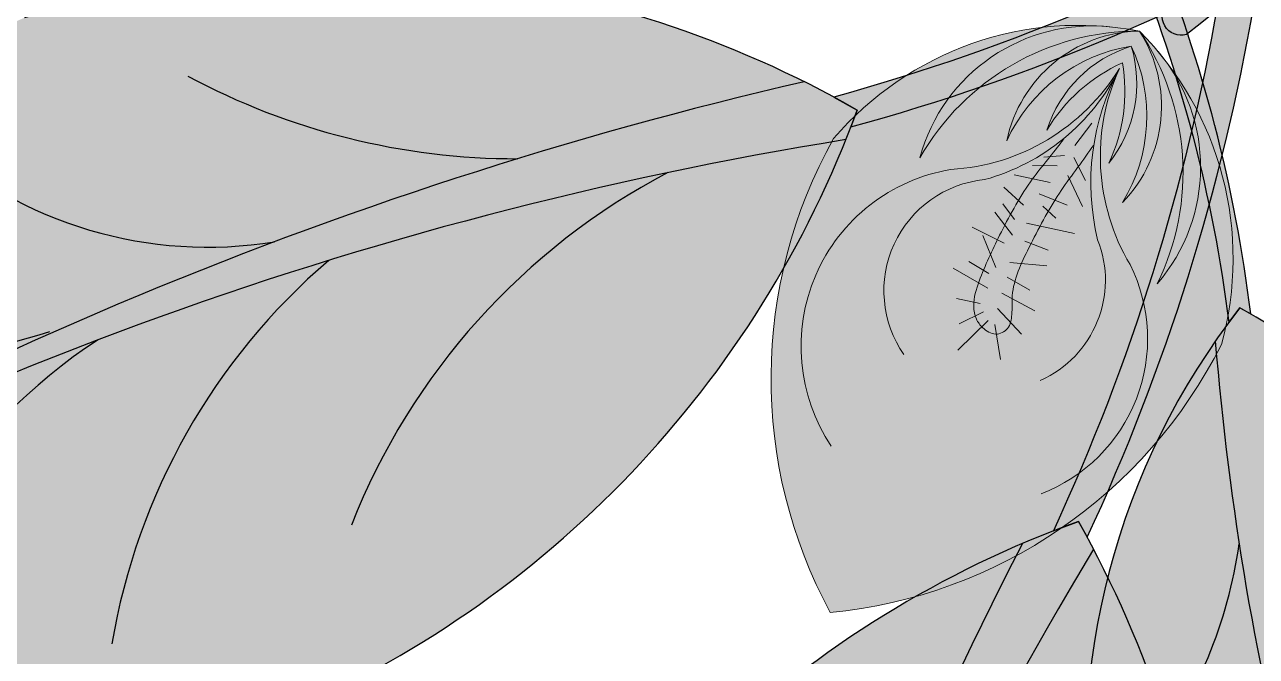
# Model space of a CAD drawing. Header units: inches. Extents: x 9636 to 21597, y -10243 to 557.
# Drawn here: x 14527.56 to 14536.9, y -8235.42 to -8230.63 of the extents above; entities that cross this region are included whole.
import ezdxf

# ---------------------------------------------------------------- set-up
doc = ezdxf.new("R2010")
doc.units = ezdxf.units.IN
doc.header["$MEASUREMENT"] = 0
doc.layers.add('MESA', color=7, linetype='Continuous')

# ---------------------------------------------------------------- blocks, each defined once
blk = doc.blocks.new('FF')
at = {"layer": 'MESA', "ltscale": 0.8}
h = blk.add_hatch(color=35, dxfattribs=at)
h.dxf.hatch_style = 1
h.set_gradient(color1=(179, 116, 77), color2=(114, 74, 49), one_color=1, tint=0.3199999928474426, name='CURVED')
h.paths.add_polyline_path([(14537.81046363166, -8229.083437258581), (14537.96099793595, -8229.306963377834, -0.03310768506175343), (14536.36674567294, -8230.701965570528, -0.8090823413515376), (14536.23117684025, -8230.463504655223, 0.032777259300629)])
h.paths.add_polyline_path([(14539.35716609049, -8227.71373210775, -0.03310768506174779), (14537.96099793595, -8229.306963377834), (14537.81046363166, -8229.083437258581, 0.03277725930060161), (14539.19584872918, -8227.508813201752), (14539.22034249643, -8227.710405643213)])
h = blk.add_hatch(color=35, dxfattribs=at)
h.dxf.hatch_style = 1
h.set_gradient(color1=(179, 116, 77), color2=(114, 74, 49), one_color=1, tint=0.3199999928474426, name='CURVED')
h.paths.add_polyline_path([(14536.81131805871, -8229.368163304305), (14536.66024544816, -8229.59132595597, 0.03310768506175343), (14538.25113084106, -8230.990166569618, 0.8090823413515376), (14538.38727401938, -8230.752033095445, -0.032777259300629)])
h.paths.add_polyline_path([(14535.26792136086, -8227.994734263757, 0.03310768506174779), (14536.66024544816, -8229.59132595597), (14536.81131805871, -8229.368163304305, -0.03277725930060161), (14535.42973214993, -8227.790204760668), (14535.40475257496, -8227.991737581624)])
h = blk.add_hatch(color=35, dxfattribs=at)
h.dxf.hatch_style = 1
h.set_gradient(color1=(179, 116, 77), color2=(114, 74, 49), one_color=1, tint=0.3199999928474426, name='CURVED')
h.paths.add_polyline_path([(14535.67365862035, -8230.486523323823), (14535.824115178, -8230.710101782119, 0.03310768506175343), (14537.71647271247, -8229.757917788605, 0.8090823413515376), (14537.54654781758, -8229.54258537901, -0.032777259300629)])
h.paths.add_polyline_path([(14533.82263078393, -8231.404170666305, 0.03310768506174779), (14535.824115178, -8230.710101782119), (14535.67365862035, -8230.486523323823, -0.03277725930060161), (14533.69347135203, -8231.177603037886), (14533.87103202314, -8231.276150819016)])
h = blk.add_hatch(color=35, dxfattribs=at)
h.dxf.hatch_style = 1
h.set_gradient(color1=(179, 116, 77), color2=(114, 74, 49), one_color=1, tint=0.3199999928474426, name='CURVED')
h.paths.add_polyline_path([(14536.41515163661, -8231.47220849678), (14536.58223235375, -8231.392130932763, 0.03310768506175343), (14536.12301027139, -8230.009972493512, 0.8090823413515376), (14535.9595996315, -8230.104115130996, -0.032777259300629)])
h.paths.add_polyline_path([(14536.85499689231, -8232.822811322867, 0.03310768506174779), (14536.58223235375, -8231.392130932763), (14536.41515163661, -8231.47220849678, -0.03277725930060161), (14536.68800434568, -8232.888103438509), (14536.77273125998, -8232.77713250312)])
h = blk.add_hatch(color=85, dxfattribs=at)
h.dxf.hatch_style = 1
h.set_gradient(color1=(103, 159, 96), color2=(179, 207, 175), one_color=1, tint=0.75, name='INVCURVED')
h.paths.add_polyline_path([(14529.48520063179, -8235.873944096138, 0.1995123331975758), (14533.78449408342, -8231.50062589252, 0.0967495278531692), (14523.42692984465, -8235.307778144284, -0.08665420676483183), (14533.46824166612, -8231.060889696377, 0.1924888780828612), (14527.55562204259, -8230.575567640746, 0.1586077411667837), (14521.64400943379, -8235.729024486489, 0.1586077411660197)])
h = blk.add_hatch(color=35, dxfattribs=at)
h.dxf.hatch_style = 1
h.set_gradient(color1=(179, 116, 77), color2=(114, 74, 49), one_color=1, tint=0.3199999928474426, name='CURVED')
h.paths.add_polyline_path([(14536.11207176763, -8232.510827057666), (14536.37989367762, -8232.540759102158, 0.03310768506175343), (14536.87820594883, -8230.481789389876, 0.8090823413515376), (14536.60407567469, -8230.472036988967, -0.032777259300629)])
h.paths.add_polyline_path([(14535.61416563878, -8234.51593807285, 0.03310768506174779), (14536.37989367762, -8232.540759102158), (14536.11207176763, -8232.510827057666, -0.03277725930060161), (14535.35784364844, -8234.467833121274), (14535.54786667306, -8234.3962041662)])
h = blk.add_hatch(color=7, dxfattribs=at)
h.dxf.hatch_style = 1
h.set_gradient(color1=(237, 238, 238), one_color=1, tint=1)
h.paths.add_polyline_path([(14533.66629604156, -8235.088290366863, 0.2569091805170801), (14536.63198543505, -8233.055233339759, 0.2403030205165218), (14536.18726900779, -8230.875647743807, -0.3583807301859824), (14536.14516060877, -8232.594050795511, 0.2702333190890776), (14536.01004635986, -8230.676577950237, -0.3489770048102109), (14535.88237966514, -8231.977264647268, 0.2509502793129825), (14535.94909064009, -8230.791316752755, -0.2453890551403372), (14535.77940034528, -8231.678309512741, 0.1532458537889449), (14535.88214539564, -8230.917329819924, 0.1518402250092038), (14535.31270851964, -8231.422410379502, 0.00137366511991412), (14535.30907992703, -8231.42844879522, -0.245389055139057), (14535.94909064015, -8230.791316752786, 0.2509502793127925), (14535.00370745466, -8231.510464439478, -0.3489770048638718), (14536.01004635982, -8230.676577950098, 0.2702333191166405), (14534.34551325357, -8231.637976676686, -0.358380731124288), (14535.74588328744, -8230.641158766752, 0.240303021013481), (14533.69084382386, -8231.492733127636, 0.2569091805174252)])
edge = h.paths.add_edge_path(flags=16)
edge.add_arc((14537.48137448361, -8231.827426332931), 1.839283122478438, 151.936270137191, 153.435630822956, ccw=False)
edge.add_arc((14534.40519221747, -8230.23873488999), 1.623254014835311, -28.163507189189488, -26.464591850836314, ccw=False)
edge.add_arc((14537.4813744836, -8231.827426332942), 1.839283122478438, 153.4356308226008, 170.9947034466786)
edge.add_spline(control_points=[(14535.66280665126, -8231.542367893364), (14535.65885871147, -8231.548228567117), (14535.62180124108, -8231.602812471097), (14535.58291875025, -8231.656130201573), (14535.54814354848, -8231.70357431861)], knot_values=[0.2471511740125481, 0.2471511740125481, 0.2471511740125481, 0.2471511740125481, 0.247785628570655, 0.2530743171580143, 0.2530743171580143, 0.2530743171580143, 0.2530743171580143], degree=3, periodic=0)
edge.add_spline(control_points=[(14535.54814354848, -8231.70357431861), (14535.5250307506, -8231.73510731429), (14535.50189251308, -8231.766568522517), (14535.47913910484, -8231.798206600251)], knot_values=[0.2436361292652643, 0.2436361292652643, 0.2436361292652643, 0.2436361292652643, 0.2471511740125481, 0.2471511740125481, 0.2471511740125481, 0.2471511740125481], degree=3, periodic=0)
edge.add_spline(control_points=[(14535.47913910484, -8231.798206600251), (14535.4531332155, -8231.83436717629), (14535.41564413588, -8231.887862019634), (14535.38056495684, -8231.942658347409), (14535.36956379281, -8231.960306311219)], knot_values=[0.2377304945037521, 0.2377304945037521, 0.2377304945037521, 0.2377304945037521, 0.2417479965750198, 0.2436361292652643, 0.2436361292652643, 0.2436361292652643, 0.2436361292652643], degree=3, periodic=0)
edge.add_spline(control_points=[(14535.36956379281, -8231.960306311219), (14535.35259608579, -8231.98752574715), (14535.33613805201, -8232.01505119568), (14535.32007196351, -8232.042866519541)], knot_values=[0.2348183224622999, 0.2348183224622999, 0.2348183224622999, 0.2348183224622999, 0.2377304945037521, 0.2377304945037521, 0.2377304945037521, 0.2377304945037521], degree=3, periodic=0)
edge.add_spline(control_points=[(14535.32007196351, -8232.042866519541), (14535.29862559164, -8232.079996763114), (14535.27787763351, -8232.117643540334), (14535.25754805516, -8232.155768466262)], knot_values=[0.2309309092598198, 0.2309309092598198, 0.2309309092598198, 0.2309309092598198, 0.2348183224622999, 0.2348183224622999, 0.2348183224622999, 0.2348183224622999], degree=3, periodic=0)
edge.add_spline(control_points=[(14535.25754805516, -8232.155768466262), (14535.23422401369, -8232.199509036682), (14535.21145068043, -8232.243878988433), (14535.18880515602, -8232.288820353664)], knot_values=[0.2264708961110354, 0.2264708961110354, 0.2264708961110354, 0.2264708961110354, 0.2309309092598199, 0.2309309092598199, 0.2309309092598199, 0.2309309092598199], degree=3, periodic=0)
edge.add_spline(control_points=[(14535.18880515602, -8232.288820353664), (14535.18345733211, -8232.299433422413), (14535.15838365599, -8232.349409616423), (14535.13334432379, -8232.400071376274), (14535.11552122389, -8232.440399389588)], knot_values=[0.2215260703448321, 0.2215260703448321, 0.2215260703448321, 0.2215260703448321, 0.222579318859487, 0.2264708961110354, 0.2264708961110354, 0.2264708961110354, 0.2264708961110354], degree=3, periodic=0)
edge.add_spline(control_points=[(14535.11552122389, -8232.440399389588), (14535.0955600092, -8232.485565277475), (14535.07796048775, -8232.531304657752), (14535.06533778682, -8232.57766332183)], knot_values=[0.2171676473178, 0.2171676473178, 0.2171676473178, 0.2171676473178, 0.2215260703448321, 0.2215260703448321, 0.2215260703448321, 0.2215260703448321], degree=3, periodic=0)
edge.add_spline(control_points=[(14535.06533778682, -8232.57766332183), (14535.05578287828, -8232.612755082133), (14535.04764880781, -8232.655767950942), (14535.04538393707, -8232.699332564252), (14535.04510830966, -8232.707018174398)], knot_values=[0.2131642620453263, 0.2131642620453263, 0.2131642620453263, 0.2131642620453263, 0.2164634238997696, 0.2171676473178, 0.2171676473178, 0.2171676473178, 0.2171676473178], degree=3, periodic=0)
edge.add_spline(control_points=[(14535.04510830966, -8232.707018174398), (14535.043701515, -8232.746245315078), (14535.04638674104, -8232.805906482241), (14535.03868546837, -8232.868430282422), (14535.03290673456, -8232.88774935541)], knot_values=[0.2077773224475375, 0.2077773224475375, 0.2077773224475375, 0.2077773224475375, 0.2113716592103856, 0.2131642620453263, 0.2131642620453263, 0.2131642620453263, 0.2131642620453263], degree=3, periodic=0)
edge.add_spline(control_points=[(14535.03290673456, -8232.88774935541), (14535.02791201943, -8232.904447350063), (14535.0072290379, -8232.948029718302), (14534.95733505984, -8232.973822355023), (14534.92621030628, -8232.975350014254)], knot_values=[0.203445163018474, 0.203445163018474, 0.203445163018474, 0.203445163018474, 0.2049945578871382, 0.2077773224475375, 0.2077773224475375, 0.2077773224475375, 0.2077773224475375], degree=3, periodic=0)
edge.add_spline(control_points=[(14534.92621030628, -8232.975350014254), (14534.92432126422, -8232.975442731857), (14534.88588451029, -8232.976203369268), (14534.84686451637, -8232.951173532323), (14534.81765526524, -8232.922383638577), (14534.81520626771, -8232.919871020504)], knot_values=[0.1996944706411438, 0.1996944706411438, 0.1996944706411438, 0.1996944706411438, 0.1998633638435843, 0.2031371852270858, 0.203445163018474, 0.203445163018474, 0.203445163018474, 0.203445163018474], degree=3, periodic=0)
edge.add_spline(control_points=[(14534.81520626771, -8232.919871020504), (14534.79813468619, -8232.902355950102), (14534.77893025897, -8232.875915921028), (14534.76731423087, -8232.845452841306), (14534.76469297988, -8232.837045504732)], knot_values=[0.1967564236367511, 0.1967564236367511, 0.1967564236367511, 0.1967564236367511, 0.1989032889930779, 0.1996944706411438, 0.1996944706411438, 0.1996944706411438, 0.1996944706411438], degree=3, periodic=0)
edge.add_spline(control_points=[(14534.76469297988, -8232.837045504732), (14534.75731887743, -8232.813393988217), (14534.75261440243, -8232.778051491818), (14534.75386431999, -8232.743372908873), (14534.75464001481, -8232.73353699603)], knot_values=[0.1936429904609736, 0.1936429904609736, 0.1936429904609736, 0.1936429904609736, 0.1958687424163022, 0.1967564236367511, 0.1967564236367511, 0.1967564236367511, 0.1967564236367511], degree=3, periodic=0)
edge.add_spline(control_points=[(14534.75464001481, -8232.73353699603), (14534.75857890943, -8232.683591291581), (14534.77333013805, -8232.634971258549), (14534.79042185555, -8232.587342135688)], knot_values=[0.1891354409754396, 0.1891354409754396, 0.1891354409754396, 0.1891354409754396, 0.1936429904609736, 0.1936429904609736, 0.1936429904609736, 0.1936429904609736], degree=3, periodic=0)
edge.add_spline(control_points=[(14534.79042185555, -8232.587342135688), (14534.79197600307, -8232.583011226101), (14534.80365829481, -8232.550917638833), (14534.81605619572, -8232.519261795418), (14534.82722376986, -8232.492134219923)], knot_values=[0.1860923947748148, 0.1860923947748148, 0.1860923947748148, 0.1860923947748148, 0.186502265629451, 0.1891354409754396, 0.1891354409754396, 0.1891354409754396, 0.1891354409754396], degree=3, periodic=0)
edge.add_spline(control_points=[(14534.82722376986, -8232.492134219923), (14534.84422938867, -8232.45082522997), (14534.86225426505, -8232.410129594913), (14534.88095849996, -8232.369823965402)], knot_values=[0.1820826809719926, 0.1820826809719926, 0.1820826809719926, 0.1820826809719926, 0.1860923947748149, 0.1860923947748149, 0.1860923947748149, 0.1860923947748149], degree=3, periodic=0)
edge.add_spline(control_points=[(14534.88095849996, -8232.369823965402), (14534.89817897448, -8232.332715681112), (14534.91597529899, -8232.295937980278), (14534.93408221732, -8232.259316561762)], knot_values=[0.1783910477803653, 0.1783910477803653, 0.1783910477803653, 0.1783910477803653, 0.1820826809719925, 0.1820826809719925, 0.1820826809719925, 0.1820826809719925], degree=3, periodic=0)
edge.add_spline(control_points=[(14534.93408221732, -8232.259316561762), (14534.93956112664, -8232.248235414349), (14534.9578587932, -8232.211466835082), (14534.97638924632, -8232.174802900861), (14534.98955110663, -8232.14927180082)], knot_values=[0.1746797876871894, 0.1746797876871894, 0.1746797876871894, 0.1746797876871894, 0.175796826109966, 0.1783910477803653, 0.1783910477803653, 0.1783910477803653, 0.1783910477803653], degree=3, periodic=0)
edge.add_spline(control_points=[(14534.98955110663, -8232.14927180082), (14535.00383529394, -8232.121563634422), (14535.0183654318, -8232.093970295977), (14535.03326305005, -8232.066551046042)], knot_values=[0.171864353741853, 0.171864353741853, 0.171864353741853, 0.171864353741853, 0.1746797876871893, 0.1746797876871893, 0.1746797876871893, 0.1746797876871893], degree=3, periodic=0)
edge.add_spline(control_points=[(14535.03326305005, -8232.066551046042), (14535.05233619048, -8232.031446696063), (14535.07201167534, -8231.996627698029), (14535.09254453918, -8231.962218412245)], knot_values=[0.1682598066156458, 0.1682598066156458, 0.1682598066156458, 0.1682598066156458, 0.171864353741853, 0.171864353741853, 0.171864353741853, 0.171864353741853], degree=3, periodic=0)
edge.add_spline(control_points=[(14535.09254453918, -8231.962218412245), (14535.12128754922, -8231.91405043848), (14535.15696914052, -8231.858498535566), (14535.19592417287, -8231.804520286822), (14535.20172465024, -8231.796597946493)], knot_values=[0.1623418216133556, 0.1623418216133556, 0.1623418216133556, 0.1623418216133556, 0.1673876610569998, 0.1682598066156458, 0.1682598066156458, 0.1682598066156458, 0.1682598066156458], degree=3, periodic=0)
edge.add_spline(control_points=[(14535.20172465024, -8231.796597946493), (14535.22625439862, -8231.76309501172), (14535.2518499212, -8231.730174097187), (14535.2776415038, -8231.697711715446)], knot_values=[0.1586535887747186, 0.1586535887747186, 0.1586535887747186, 0.1586535887747186, 0.1623418216133555, 0.1623418216133555, 0.1623418216133555, 0.1623418216133555], degree=3, periodic=0)
edge.add_spline(control_points=[(14535.2776415038, -8231.697711715446), (14535.29596637469, -8231.674647254324), (14535.31439021816, -8231.65181426403), (14535.33260109833, -8231.629168453956)], knot_values=[0.1560331062850654, 0.1560331062850654, 0.1560331062850654, 0.1560331062850654, 0.1586535887747186, 0.1586535887747186, 0.1586535887747186, 0.1586535887747186], degree=3, periodic=0)
edge.add_spline(control_points=[(14535.33260109833, -8231.629168453956), (14535.36087605003, -8231.594007650046), (14535.39876515222, -8231.546635877048), (14535.43352317087, -8231.499795822137), (14535.4426328789, -8231.487202138798)], knot_values=[0.1504801710943955, 0.1504801710943955, 0.1504801710943955, 0.1504801710943955, 0.1545488385723417, 0.1560331062850654, 0.1560331062850654, 0.1560331062850654, 0.1560331062850654], degree=3, periodic=0)
edge.add_arc((14534.40519221748, -8230.23873488998), 1.623254014835311, -50.27438561601554, -28.16350718959047)
at = {"layer": 'MESA', "lineweight": 5, "ltscale": 0.8}
h = blk.add_hatch(color=83, dxfattribs=at)
h.dxf.hatch_style = 1
h.set_gradient(color1=(117, 211, 105), one_color=1, tint=1)
h.paths.add_polyline_path([(14536.14516060877, -8232.594050795511, 0.3583807301414101), (14536.18726900793, -8230.875647743977, 0.02724021252780064), (14536.01004635974, -8230.676577950047, -0.27023331912118)])
h.paths.add_polyline_path([(14535.94909064011, -8230.791316752795, -0.2509502793036039), (14535.88237966514, -8231.977264647268, 0.3489770048638718), (14536.01004635976, -8230.676577950067, 0.3489770048564635), (14535.00370745466, -8231.510464439481, -0.2509502793046178)])
h.paths.add_polyline_path([(14535.77940034528, -8231.678309512741, 0.2453890551401661), (14535.9490906401, -8230.791316752755, 0.2453890551330679), (14535.30907992703, -8231.42844879522, -0.1532458537798691), (14535.88214539564, -8230.917329819966, -0.1532458537804744)], flags=17)
h.paths.add_polyline_path([(14536.01004635982, -8230.676577950102, 0.02724021243329556), (14535.74588328362, -8230.64115876648, 0.3583807303279284), (14534.34551325357, -8231.63797667669, -0.2702333191168038)])
h = blk.add_hatch(color=95, dxfattribs=at)
h.dxf.hatch_style = 1
h.set_gradient(color1=(68, 182, 53), color2=(121, 213, 109), one_color=1, tint=0.6299999952316284, name='CYLINDER')
edge = h.paths.add_edge_path()
edge.add_spline(control_points=[(14534.75464001481, -8232.73353699603), (14534.75386431999, -8232.743372908873), (14534.75261440243, -8232.778051491818), (14534.75731887743, -8232.813393988217), (14534.76469297988, -8232.837045504732)], knot_values=[0.1936429904609736, 0.1936429904609736, 0.1936429904609736, 0.1936429904609736, 0.1945306716814224, 0.1967564236367511, 0.1967564236367511, 0.1967564236367511, 0.1967564236367511], degree=3, periodic=0)
edge.add_spline(control_points=[(14534.76469297988, -8232.837045504732), (14534.76731423087, -8232.845452841306), (14534.77893025897, -8232.875915921028), (14534.79813468619, -8232.902355950102), (14534.81520626771, -8232.919871020504)], knot_values=[0.1967564236367511, 0.1967564236367511, 0.1967564236367511, 0.1967564236367511, 0.197547605284817, 0.1996944706411439, 0.1996944706411439, 0.1996944706411439, 0.1996944706411439], degree=3, periodic=0)
edge.add_spline(control_points=[(14534.81520626771, -8232.919871020504), (14534.81765526524, -8232.922383638577), (14534.84686451637, -8232.951173532323), (14534.88588451029, -8232.976203369268), (14534.92432126422, -8232.975442731857), (14534.92621030628, -8232.975350014254)], knot_values=[0.1996944706411439, 0.1996944706411439, 0.1996944706411439, 0.1996944706411439, 0.2000024484325321, 0.2032762698160336, 0.2034451630184741, 0.2034451630184741, 0.2034451630184741, 0.2034451630184741], degree=3, periodic=0)
edge.add_spline(control_points=[(14534.92621030628, -8232.975350014254), (14534.95733505984, -8232.973822355023), (14535.0072290379, -8232.948029718302), (14535.02791201943, -8232.904447350063), (14535.03290673456, -8232.88774935541)], knot_values=[0.2034451630184741, 0.2034451630184741, 0.2034451630184741, 0.2034451630184741, 0.2062279275788734, 0.2077773224475375, 0.2077773224475375, 0.2077773224475375, 0.2077773224475375], degree=3, periodic=0)
edge.add_spline(control_points=[(14535.03290673456, -8232.88774935541), (14535.03868546837, -8232.868430282422), (14535.04638674104, -8232.805906482241), (14535.043701515, -8232.746245315078), (14535.04510830966, -8232.707018174398)], knot_values=[0.2077773224475375, 0.2077773224475375, 0.2077773224475375, 0.2077773224475375, 0.2095699252824783, 0.2131642620453263, 0.2131642620453263, 0.2131642620453263, 0.2131642620453263], degree=3, periodic=0)
edge.add_spline(control_points=[(14535.04510830966, -8232.707018174398), (14535.04538393707, -8232.699332564252), (14535.04764880781, -8232.655767950942), (14535.05578287828, -8232.612755082133), (14535.06533778682, -8232.57766332183)], knot_values=[0.2131642620453263, 0.2131642620453263, 0.2131642620453263, 0.2131642620453263, 0.2138684854633567, 0.2171676473178, 0.2171676473178, 0.2171676473178, 0.2171676473178], degree=3, periodic=0)
edge.add_spline(control_points=[(14535.06533778682, -8232.57766332183), (14535.07796048775, -8232.531304657752), (14535.0955600092, -8232.485565277475), (14535.11552122389, -8232.440399389588)], knot_values=[0.2171676473178, 0.2171676473178, 0.2171676473178, 0.2171676473178, 0.2215260703448321, 0.2215260703448321, 0.2215260703448321, 0.2215260703448321], degree=3, periodic=0)
edge.add_spline(control_points=[(14535.11552122389, -8232.440399389588), (14535.13334432379, -8232.400071376274), (14535.15838365599, -8232.349409616423), (14535.18345733211, -8232.299433422413), (14535.18880515602, -8232.288820353664)], knot_values=[0.2215260703448321, 0.2215260703448321, 0.2215260703448321, 0.2215260703448321, 0.2254176475963806, 0.2264708961110354, 0.2264708961110354, 0.2264708961110354, 0.2264708961110354], degree=3, periodic=0)
edge.add_spline(control_points=[(14535.18880515602, -8232.288820353664), (14535.21145068043, -8232.243878988433), (14535.23422401369, -8232.199509036682), (14535.25754805516, -8232.155768466262)], knot_values=[0.2264708961110354, 0.2264708961110354, 0.2264708961110354, 0.2264708961110354, 0.2309309092598199, 0.2309309092598199, 0.2309309092598199, 0.2309309092598199], degree=3, periodic=0)
edge.add_spline(control_points=[(14535.25754805516, -8232.155768466262), (14535.27787763351, -8232.117643540334), (14535.29862559164, -8232.079996763114), (14535.32007196351, -8232.042866519541)], knot_values=[0.2309309092598199, 0.2309309092598199, 0.2309309092598199, 0.2309309092598199, 0.2348183224622999, 0.2348183224622999, 0.2348183224622999, 0.2348183224622999], degree=3, periodic=0)
edge.add_spline(control_points=[(14535.32007196351, -8232.042866519541), (14535.33613805201, -8232.01505119568), (14535.35259608579, -8231.98752574715), (14535.36956379281, -8231.960306311219)], knot_values=[0.2348183224622999, 0.2348183224622999, 0.2348183224622999, 0.2348183224622999, 0.2377304945037521, 0.2377304945037521, 0.2377304945037521, 0.2377304945037521], degree=3, periodic=0)
edge.add_spline(control_points=[(14535.36956379281, -8231.960306311219), (14535.38056495684, -8231.942658347409), (14535.41564413588, -8231.887862019634), (14535.4531332155, -8231.83436717629), (14535.47913910484, -8231.798206600251)], knot_values=[0.2377304945037521, 0.2377304945037521, 0.2377304945037521, 0.2377304945037521, 0.2396186271939966, 0.2436361292652643, 0.2436361292652643, 0.2436361292652643, 0.2436361292652643], degree=3, periodic=0)
edge.add_spline(control_points=[(14535.47913910484, -8231.798206600251), (14535.50189251308, -8231.766568522517), (14535.5250307506, -8231.73510731429), (14535.54814354848, -8231.70357431861)], knot_values=[0.2436361292652643, 0.2436361292652643, 0.2436361292652643, 0.2436361292652643, 0.2471511740125481, 0.2471511740125481, 0.2471511740125481, 0.2471511740125481], degree=3, periodic=0)
edge.add_spline(control_points=[(14535.54814354848, -8231.70357431861), (14535.58291875025, -8231.656130201573), (14535.62180124108, -8231.602812471097), (14535.65885871147, -8231.548228567117), (14535.66280665126, -8231.542367893364)], knot_values=[0.2471511740125481, 0.2471511740125481, 0.2471511740125481, 0.2471511740125481, 0.2524398625999075, 0.2530743171580144, 0.2530743171580144, 0.2530743171580144, 0.2530743171580144], degree=3, periodic=0)
edge.add_arc((14537.27122449806, -8231.761332791859), 1.623254014835311, 153.535408142345, 172.2475924804058, ccw=False)
edge.add_arc((14534.40519221748, -8230.23873488998), 1.623254014835311, -50.27438561631351, -29.494926080906623, ccw=False)
edge.add_spline(control_points=[(14535.4426328789, -8231.487202138798), (14535.43352317087, -8231.499795822137), (14535.39876515222, -8231.546635877048), (14535.36087605003, -8231.594007650046), (14535.33260109833, -8231.629168453956)], knot_values=[0.1504801710943955, 0.1504801710943955, 0.1504801710943955, 0.1504801710943955, 0.1519644388071193, 0.1560331062850654, 0.1560331062850654, 0.1560331062850654, 0.1560331062850654], degree=3, periodic=0)
edge.add_spline(control_points=[(14535.33260109833, -8231.629168453956), (14535.31439021816, -8231.65181426403), (14535.29596637469, -8231.674647254324), (14535.2776415038, -8231.697711715446)], knot_values=[0.1560331062850654, 0.1560331062850654, 0.1560331062850654, 0.1560331062850654, 0.1586535887747186, 0.1586535887747186, 0.1586535887747186, 0.1586535887747186], degree=3, periodic=0)
edge.add_spline(control_points=[(14535.2776415038, -8231.697711715446), (14535.2518499212, -8231.730174097187), (14535.22625439862, -8231.76309501172), (14535.20172465024, -8231.796597946493)], knot_values=[0.1586535887747186, 0.1586535887747186, 0.1586535887747186, 0.1586535887747186, 0.1623418216133556, 0.1623418216133556, 0.1623418216133556, 0.1623418216133556], degree=3, periodic=0)
edge.add_spline(control_points=[(14535.20172465024, -8231.796597946493), (14535.19592417287, -8231.804520286822), (14535.15696914052, -8231.858498535566), (14535.12128754922, -8231.91405043848), (14535.09254453918, -8231.962218412245)], knot_values=[0.1623418216133556, 0.1623418216133556, 0.1623418216133556, 0.1623418216133556, 0.1632139671720015, 0.1682598066156458, 0.1682598066156458, 0.1682598066156458, 0.1682598066156458], degree=3, periodic=0)
edge.add_spline(control_points=[(14535.09254453918, -8231.962218412245), (14535.07201167534, -8231.996627698029), (14535.05233619048, -8232.031446696063), (14535.03326305005, -8232.066551046042)], knot_values=[0.1682598066156458, 0.1682598066156458, 0.1682598066156458, 0.1682598066156458, 0.171864353741853, 0.171864353741853, 0.171864353741853, 0.171864353741853], degree=3, periodic=0)
edge.add_spline(control_points=[(14535.03326305005, -8232.066551046042), (14535.0183654318, -8232.093970295977), (14535.00383529394, -8232.121563634422), (14534.98955110663, -8232.14927180082)], knot_values=[0.171864353741853, 0.171864353741853, 0.171864353741853, 0.171864353741853, 0.1746797876871894, 0.1746797876871894, 0.1746797876871894, 0.1746797876871894], degree=3, periodic=0)
edge.add_spline(control_points=[(14534.98955110663, -8232.14927180082), (14534.97638924632, -8232.174802900861), (14534.9578587932, -8232.211466835082), (14534.93956112664, -8232.248235414349), (14534.93408221732, -8232.259316561762)], knot_values=[0.1746797876871894, 0.1746797876871894, 0.1746797876871894, 0.1746797876871894, 0.1772740093575887, 0.1783910477803653, 0.1783910477803653, 0.1783910477803653, 0.1783910477803653], degree=3, periodic=0)
edge.add_spline(control_points=[(14534.93408221732, -8232.259316561762), (14534.91597529899, -8232.295937980278), (14534.89817897448, -8232.332715681112), (14534.88095849996, -8232.369823965402)], knot_values=[0.1783910477803653, 0.1783910477803653, 0.1783910477803653, 0.1783910477803653, 0.1820826809719925, 0.1820826809719925, 0.1820826809719925, 0.1820826809719925], degree=3, periodic=0)
edge.add_spline(control_points=[(14534.88095849996, -8232.369823965402), (14534.86225426505, -8232.410129594913), (14534.84422938867, -8232.45082522997), (14534.82722376986, -8232.492134219923)], knot_values=[0.1820826809719925, 0.1820826809719925, 0.1820826809719925, 0.1820826809719925, 0.1860923947748148, 0.1860923947748148, 0.1860923947748148, 0.1860923947748148], degree=3, periodic=0)
edge.add_spline(control_points=[(14534.82722376986, -8232.492134219923), (14534.81605619572, -8232.519261795418), (14534.80365829481, -8232.550917638833), (14534.79197600307, -8232.583011226101), (14534.79042185555, -8232.587342135688)], knot_values=[0.1860923947748148, 0.1860923947748148, 0.1860923947748148, 0.1860923947748148, 0.1887255701208035, 0.1891354409754396, 0.1891354409754396, 0.1891354409754396, 0.1891354409754396], degree=3, periodic=0)
edge.add_spline(control_points=[(14534.79042185555, -8232.587342135688), (14534.77333013805, -8232.634971258549), (14534.75857890943, -8232.683591291581), (14534.75464001481, -8232.73353699603)], knot_values=[0.1891354409754396, 0.1891354409754396, 0.1891354409754396, 0.1891354409754396, 0.1936429904609736, 0.1936429904609736, 0.1936429904609736, 0.1936429904609736], degree=3, periodic=0)
at = {"layer": 'MESA', "ltscale": 0.8}
h = blk.add_hatch(color=85, dxfattribs=at)
h.dxf.hatch_style = 1
h.set_gradient(color1=(103, 159, 96), color2=(52, 80, 48), one_color=1, tint=0.25)
h.paths.add_polyline_path([(14523.42692984468, -8235.307778144264, -0.09674952785286056), (14533.78449408342, -8231.500625892522, 0.007527451123012324), (14533.87103202314, -8231.276150819012, 0.01429188129494994), (14533.46824166612, -8231.060889696377, 0.08665420676455064)])
h = blk.add_hatch(color=85, dxfattribs=at)
h.dxf.hatch_style = 1
h.set_gradient(color1=(103, 159, 96), color2=(52, 80, 48), one_color=1, tint=0.25)
h.paths.add_polyline_path([(14538.47487298526, -8240.283506704387, -0.09674952785286056), (14536.91681278713, -8232.858363113144, 0.007527451123012324), (14536.77273125998, -8232.777132503117, 0.01429188129494994), (14536.58617131873, -8233.029692261836, 0.08665420676455064)])
h = blk.add_hatch(color=85, dxfattribs=at)
h.dxf.hatch_style = 1
h.set_gradient(color1=(103, 159, 96), color2=(179, 207, 175), one_color=1, tint=0.75, name='INVCURVED')
h.paths.add_polyline_path([(14539.46353348967, -8236.218683247049, 0.1995123331975758), (14536.91681278713, -8232.858363113144, 0.0967495278531692), (14538.47487298527, -8240.283506704409, -0.08665420676483183), (14536.58617131873, -8233.029692261836, 0.1924888780828612), (14535.66701562164, -8237.00348803588, 0.1586077411667837), (14538.58381923426, -8241.538327583197, 0.1586077411660197)])
h = blk.add_hatch(color=85, dxfattribs=at)
h.dxf.hatch_style = 1
h.set_gradient(color1=(103, 159, 96), color2=(52, 80, 48), one_color=1, tint=0.25)
h.paths.add_polyline_path([(14531.86467113778, -8244.968212483107, -0.09674952785286056), (14535.66303788464, -8234.607423165486, 0.007527451123012324), (14535.54786667306, -8234.396204166194, 0.01429188129494994), (14535.1231278598, -8234.56405637245, 0.08665420676455064)])
h = blk.add_hatch(color=85, dxfattribs=at)
h.dxf.hatch_style = 1
h.set_gradient(color1=(103, 159, 96), color2=(179, 207, 175), one_color=1, tint=0.75, name='INVCURVED')
h.paths.add_polyline_path([(14536.21604284678, -8240.715125008663, 0.1995123331975758), (14535.66303788463, -8234.607423165486, 0.0967495278531692), (14531.86467113778, -8244.968212483142, -0.08665420676483183), (14535.1231278598, -8234.56405637245, 0.1924888780828612), (14530.92763476568, -8238.758391362326, 0.1586077411667837), (14531.03232748928, -8246.600222814935, 0.1586077411660197)])
at = {"layer": 'MESA', "lineweight": 9, "ltscale": 0.8}
for p, q in [((14535.51949623731, -8231.543964071865), (14535.64910419923, -8231.374655624408)), ((14535.38593674886, -8231.700349718792), (14535.20084008917, -8231.695840881799)), ((14535.44203596488, -8231.621900299026), (14535.28506149122, -8231.632325813582)), ((14535.51436635065, -8231.63506372919), (14535.60114038127, -8231.811068263813)), ((14535.33256902429, -8231.824732316434), (14535.06071901834, -8231.766278685587)), ((14535.46676971077, -8231.772165047783), (14535.57909979521, -8232.008656000462)), ((14535.13172007699, -8231.998557945768), (14534.98332202499, -8231.86090275871)), ((14535.24999930158, -8231.912080368153), (14535.46221860346, -8231.997678323401)), ((14535.04744635525, -8232.225270431894), (14534.91426988487, -8232.050450741506)), ((14535.062360126, -8232.10581903526), (14534.97416188662, -8231.98679100926)), ((14535.27860660418, -8232.004184905125), (14535.37744848832, -8232.096391115632)), ((14534.98521946908, -8232.28495803524), (14534.74321241132, -8232.163609755053)), ((14535.15514741467, -8232.133173136659), (14535.519342426, -8232.213535000421)), ((14534.92161948374, -8232.470630632079), (14534.82406154513, -8232.228765097396)), ((14535.14087755981, -8232.270223428612), (14535.31724872777, -8232.33865918692)), ((14534.86740475777, -8232.516520231393), (14534.71552687294, -8232.424344900892)), ((14535.02797857538, -8232.43211594764), (14535.30777608563, -8232.458590888355)), ((14534.86051247018, -8232.62820440044), (14534.59816985349, -8232.475260764331)), ((14535.00727835048, -8232.544883498396), (14535.17943908243, -8232.642083863262)), ((14534.80395343434, -8232.744039371419), (14534.62436801239, -8232.705792712923)), ((14534.96640742238, -8232.665207827207), (14535.21634259974, -8232.797987481932)), ((14534.82841864692, -8232.80594340321), (14534.64248417243, -8232.896691027681)), ((14534.93341647333, -8232.781058475779), (14535.11534464204, -8232.976153714404)), ((14534.86214942968, -8232.873401104926), (14534.63459754576, -8233.098658978266)), ((14534.9144119914, -8232.903318003522), (14534.95768609325, -8233.167518493443))]:
    blk.add_line(p, q, dxfattribs=at)
at = {"layer": 'MESA', "ltscale": 0.8}
for points in [[(14539.19584872918, -8227.508813201754), (14539.22034249642, -8227.710405643216), (14539.35716609049, -8227.713732107752, -0.06628802967972178), (14536.36674567294, -8230.70196557053, -0.8090823413515378), (14536.23117684025, -8230.463504655225, 0.06562502276091056)], [(14535.42973214993, -8227.790204760668), (14535.40475257497, -8227.991737581626), (14535.26792136086, -8227.994734263757, 0.06628802967972178), (14538.25113084106, -8230.990166569618, 0.8090823413515378), (14538.38727401938, -8230.752033095445, -0.06562502276091056)], [(14533.69347135203, -8231.177603037886), (14533.87103202314, -8231.276150819012), (14533.82263078393, -8231.404170666305, 0.06628802967972178), (14537.71647271247, -8229.757917788605, 0.8090823413515378), (14537.54654781758, -8229.54258537901, -0.06562502276091056)], [(14536.68800434568, -8232.888103438509), (14536.77273125998, -8232.777132503117), (14536.85499689231, -8232.822811322867, 0.06628802967972178), (14536.12301027139, -8230.009972493512, 0.8090823413515378), (14535.9595996315, -8230.104115130996, -0.06562502276091056)], [(14535.35784364844, -8234.467833121274), (14535.54786667306, -8234.396204166194), (14535.61416563878, -8234.51593807285, 0.06628802967972178), (14536.87820594883, -8230.481789389876, 0.8090823413515378), (14536.60407567469, -8230.472036988967, -0.06562502276091056)]]:
    blk.add_lwpolyline(points, format="xyb", close=True, dxfattribs=at)
for centre, radius, start, end in [((14529.90496182715, -8238.212870746127), 7.990481596672286, 60.24123382136556, 107.0986194375241), ((14531.28523217261, -8226.378346819381), 5.266822155525183, 241.7635580835046, 270.116822687936), ((14540.60798432597, -8261.936290892689), 31.69016131675633, 103.0204258068332, 122.8306214049578), ((14526.37297023834, -8228.514472775129), 7.990481596672286, 292.9229073647394, 339.7802929808975), ((14538.35127764449, -8259.917542148636), 28.78153299601394, 99.12974242853261, 121.2343025112656), ((14528.94419459823, -8229.161625582492), 3.154423388816684, 227.7483213297127, 279.2455094577336), ((14534.82459881702, -8236.311966179592), 5.149423105894036, 117.6519046109229, 158.4927721954775), ((14533.04684374484, -8236.13620545554), 4.897047736877401, 130.5741800556759, 170.4646701155946), ((14541.09643751723, -8236.166136006084), 5.493612704050534, 141.9099740510106, 188.7673596671673), ((14534.14711228557, -8237.602679678657), 5.493612704050534, 14.59164759438553, 61.44903321054196), ((14526.53528865176, -8229.235183833101), 3.912253001405306, 248.8134444878718, 288.0217938114818), ((14530.37103671621, -8236.492316329455), 4.142934166470387, 123.0120383334854, 173.2018354886216), ((14558.30085220911, -8231.248554198266), 21.78760700426947, 184.6891660364783, 204.4993616346017), ((14538.27104363814, -8241.90833458064), 7.990481596672286, 109.9257808048442, 156.7831664210014), ((14528.59089224919, -8238.32663709559), 7.990481596672286, 342.6074543482173, 29.46483996437313), ((14563.28481269289, -8249.096290599984), 31.69016131675633, 152.7049727903108, 172.5151683884339), ((14533.18333643916, -8234.048245651009), 3.621043456957308, 323.4322983131489, 351.7855629175803), ((14560.28545021305, -8249.510894329287), 28.78153299601394, 148.8142894120112, 170.9188494947433)]:
    blk.add_arc(centre, radius, start, end, dxfattribs=at)
at = {"layer": 'MESA', "lineweight": 9, "ltscale": 0.8}
for centre, radius, start, end in [((14535.55314263432, -8233.081454637044), 2.447895605193939, 79.24255822941812, 139.5326050882531), ((14534.27302877097, -8232.40138599451), 2.447895605193939, 344.5078769730521, 44.79792383188498), ((14534.48800288004, -8230.122018558839), 1.607365752450582, 273.3092459505478, 328.4889403043072), ((14534.40519221748, -8230.23873488998), 1.623254014835659, 285.3905108289702, 333.5354081351266), ((14537.4813744836, -8231.827426332946), 1.839283122480511, 151.9362701487502, 193.5815671544555), ((14537.32158495385, -8231.627377081712), 1.607365752450305, 155.5515417570046, 210.7312361108153), ((14536.94649722874, -8233.312822716729), 3.729880052365993, 150.7924049997683, 208.4252614834531), ((14534.8043345284, -8233.069033500284), 1.360816399643587, 99.45504077445554, 213.7524489033652), ((14534.92012585635, -8232.647038032273), 0.84744614881838, 95.69725892281893, 214.8617043931035), ((14534.92020736305, -8232.567165871253), 0.8323297560484005, 293.9914240255593, 21.70522657208877), ((14534.81411554708, -8233.011388042134), 1.258579028275155, 290.9648328344713, 26.55358689470164), ((14533.30133743239, -8231.376308360086), 3.729880052365993, 275.6152205778507, 333.2480770615362)]:
    blk.add_arc(centre, radius, start, end, dxfattribs=at)
at = {"layer": 'MESA', "color": 62, "lineweight": 5, "ltscale": 0.8}
for centre, radius, start, end in [((14535.65175056583, -8231.990974447936), 1.353093988770961, 83.65523487663862, 164.8776008241844), ((14536.00224473679, -8232.584727894655), 1.908165893264191, 89.76574294737378, 150.2538800127943), ((14536.03150435749, -8231.726644552247), 1.050285825198333, 91.17067013677065, 168.1219214202836), ((14535.12790506021, -8231.246601670837), 1.050285825198333, 315.9185606410212, 32.86981192453261), ((14534.43323983809, -8231.75118404974), 1.908165893264191, 333.7866020485106, 34.27473911393117), ((14536.14770594246, -8232.03338283331), 1.257845851722319, 99.08509220860292, 155.4349971226154), ((14536.23910294906, -8231.722656602813), 0.9754491558091835, 107.2962004425611, 162.4455114356856), ((14535.01500041208, -8231.07234433413), 0.9754491558091835, 321.5949706256201, 16.74428161874267), ((14534.80868160368, -8231.32201762552), 1.257845851722319, 328.6054849386887, 24.9553898527014), ((14535.12144814936, -8231.709247911866), 1.353093988770961, 319.1628812371202, 40.38524718466726), ((14536.40985281179, -8232.085813569784), 1.282119101587323, 114.3047560593877, 149.1549953688833), ((14534.61849109357, -8231.13414124838), 1.282119101587323, 334.8854866924214, 9.735726001915955)]:
    blk.add_arc(centre, radius, start, end, dxfattribs=at)
blk.add_open_spline([(14535.4426328789, -8231.487202138798), (14535.43352317087, -8231.499795822137), (14535.35381730246, -8231.607207792025), (14535.15145893077, -8231.839102276754), (14534.96078554256, -8232.199067055011), (14534.81185437645, -8232.511790052438), (14534.74247657355, -8232.730776835233), (14534.7649967587, -8232.859398701396), (14534.82452979394, -8232.93684666027), (14534.91483475342, -8232.99477384538), (14535.0275395367, -8232.939343073522), (14535.04855637158, -8232.814785022127), (14535.03415401202, -8232.603589076869), (14535.18598975263, -8232.289276291789), (14535.38228553181, -8231.913663237807), (14535.57467471995, -8231.672227611358), (14535.65885871147, -8231.548228567117), (14535.66280665126, -8231.542367893364)], degree=3, knots=[0.1504801710943955, 0.1504801710943955, 0.1504801710943955, 0.1504801710943955, 0.1519644388071193, 0.1632139671720015, 0.1772740093575887, 0.1887255701208035, 0.1945306716814224, 0.197547605284817, 0.2000024484325321, 0.2032762698160336, 0.2062279275788734, 0.2095699252824783, 0.2138684854633567, 0.2254176475963806, 0.2396186271939966, 0.2524398625999075, 0.2530743171580144, 0.2530743171580144, 0.2530743171580144, 0.2530743171580144], dxfattribs=at)

msp = doc.modelspace()

# ---------------------------------------------------------------- block references
at = {"color": 18, "true_color": 0x000000}
msp.add_blockref('FF', (0, 0), dxfattribs=at)

doc.saveas('drawing.dxf')
